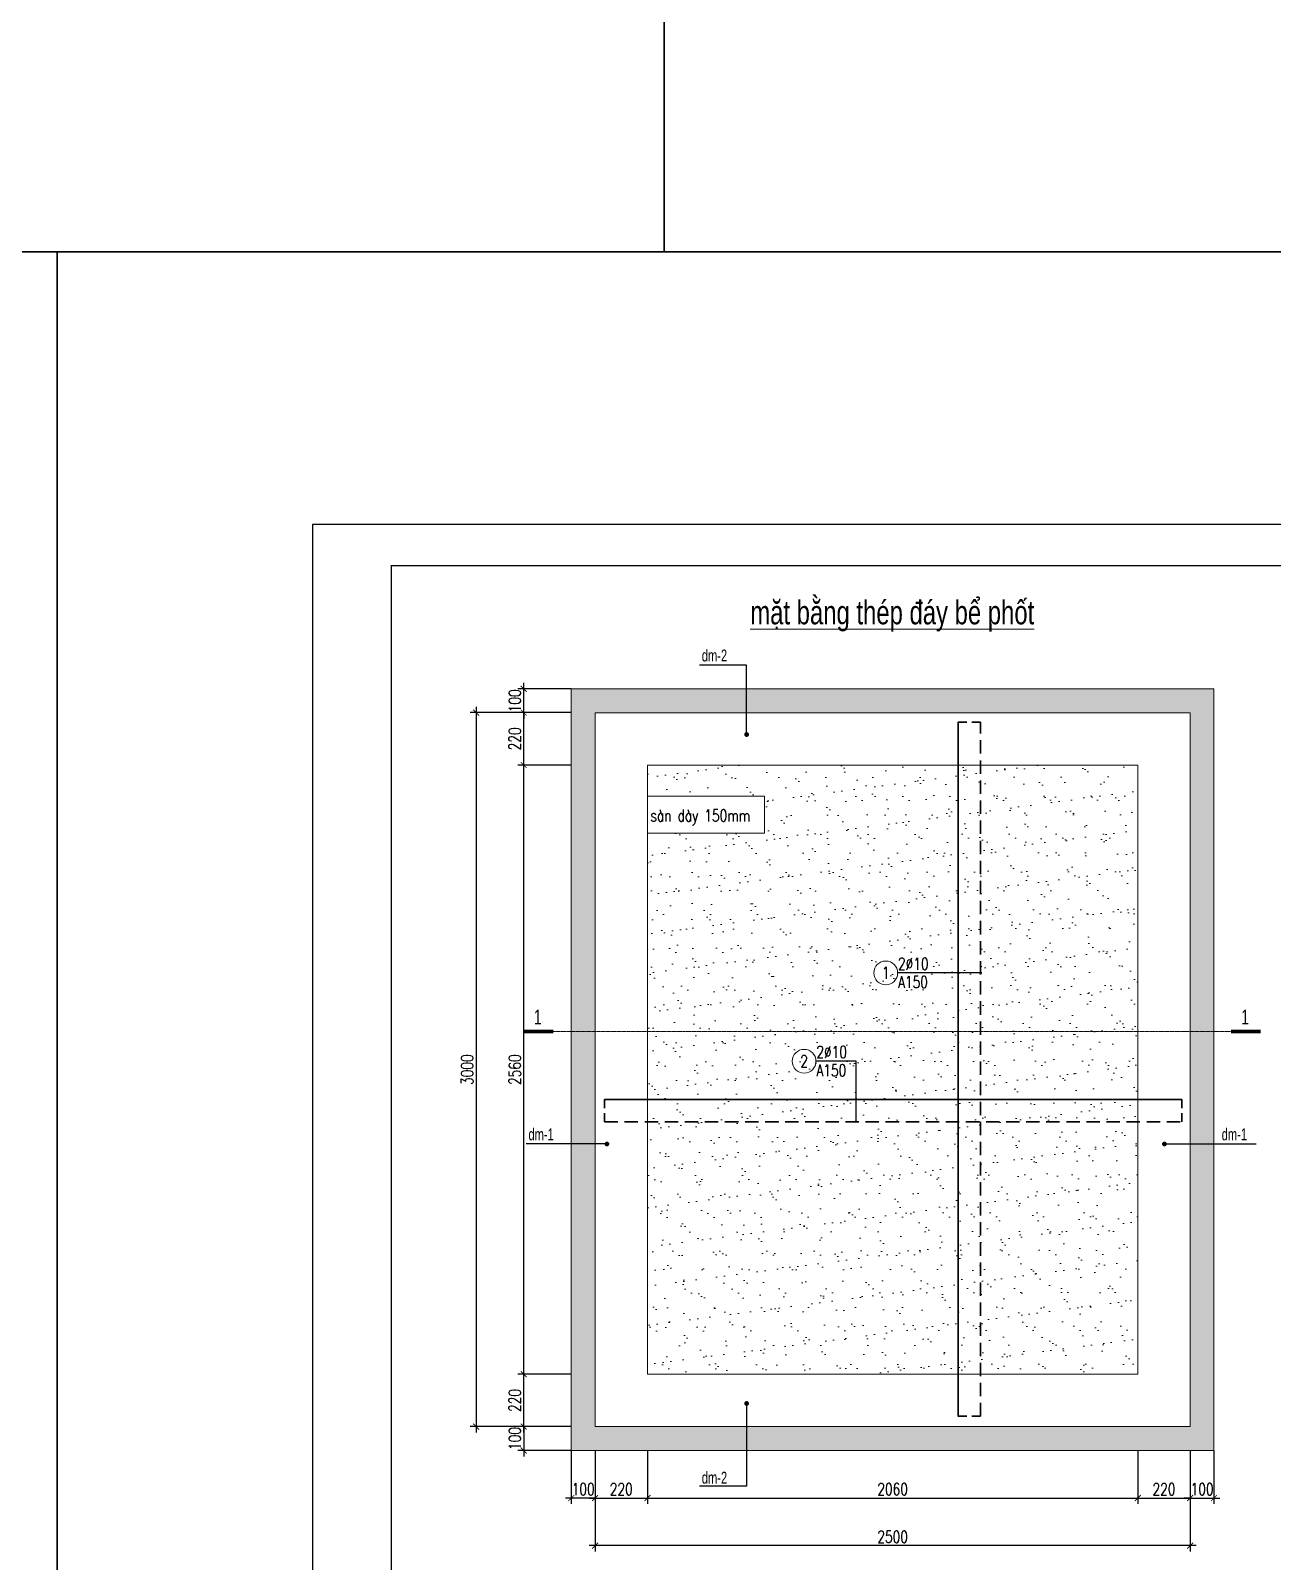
# Model space of a CAD drawing. Extents: x -1855204 to -1466800, y -1308584 to -996495.
# Drawn here: x -1605207 to -1584336, y -1073784 to -1048056 of the extents above; entities that cross this region are included whole.
import ezdxf
from ezdxf.enums import TextEntityAlignment as Align

# ---------------------------------------------------------------- set-up
doc = ezdxf.new("R2010")
doc.units = 0
doc.header["$LTSCALE"] = 150
doc.header["$PDMODE"] = 35
for name, pattern in [('_Tim', [9, 5, -1.5, 1, -1.5]), ('CENTER', [2, 1.25, -0.25, 0.25, -0.25]), ('DASHED2', [0.375, 0.25, -0.125])]:
    doc.linetypes.add(name, pattern=pattern)
doc.layers.get('0').update_dxf_attribs({"lineweight": 18})
doc.layers.get('Defpoints').update_dxf_attribs({"lineweight": 18})
for name, color, linetype, lineweight in [('05.Text', 253, 'Continuous', 18), ('11.Khung bo', 32, 'Continuous', 50), ('12.Khung', 36, 'Continuous', 25), ('KCVN-TEXT', 60, 'Continuous', 25), ('KCVN-THAY', 7, 'Continuous', 25), ('LS-DIM', 251, 'Continuous', 13), ('LS-HATCH', 147, 'Continuous', 9), ('LS-TEXT', 60, 'Continuous', 20), ('LS-THAY', 7, 'Continuous', 20), ('LS-THEP', 3, 'Continuous', 35), ('LS-TRUC', 108, '_Tim', 9)]:
    doc.layers.add(name, color=color, linetype=linetype, lineweight=lineweight)
doc.layers.add('DIM', color=1, linetype='Continuous')
doc.styles.add('KCVN-COMM', font='vnsimli.shx', dxfattribs={"width": 0.7, "height": 220})
doc.styles.add('KCVN-LEADER', font='vnromadi.shx', dxfattribs={"width": 0.7, "height": 4})
doc.styles.add('LS.TEXT', font='vnromadi.shx', dxfattribs={"width": 0.7, "height": 4})
doc.styles.add('romans.shx', font='romans.shx', dxfattribs={"width": 0.75, "bigfont": 'vns.shx'})
doc.styles.add('vnsimpli', font='vnsimli.shx', dxfattribs={"width": 0.75})
doc.dimstyles.new('D25', dxfattribs={"dimscale": 0, "dimtxt": 200, "dimasz": 100, "dimexe": 100, "dimexo": 0, "dimgap": 50, "dimtad": 1, "dimdec": 0, "dimlfac": 0.25, "dimdsep": 46, "dimtxsty": 'vnsimpli', "dimblk1": 'ARCHTICK', "dimblk2": 'ARCHTICK', "dimsah": 1, "dimcen": 0, "dimdle": 100, "dimclrd": 256, "dimclre": 256, "dimclrt": 60, "dimadec": 0, "dimazin": 0, "dimtfac": 0.004, "dimtdec": 0, "dimtix": 1, "dimtmove": 2, "dimatfit": 3, "dimldrblk": 'ARCHTICK', "dimfxl": 1, "dimtolj": 1, "dimarcsym": 0})
doc.dimstyles.new('LE1', dxfattribs={"dimtxt": 2.5, "dimasz": 1.2, "dimexe": 1.25, "dimexo": 0, "dimgap": 0.66, "dimtad": 1, "dimdec": 0, "dimdsep": 46, "dimtxsty": 'KCVN-COMM', "dimblk1": 'ARCHTICK', "dimblk2": 'ARCHTICK', "dimsah": 1, "dimcen": 2.5, "dimclrd": 256, "dimclre": 256, "dimclrt": 60, "dimadec": 0, "dimazin": 0, "dimtfac": 1, "dimtdec": 0, "dimtix": 1, "dimtmove": 2, "dimatfit": 3, "dimldrblk": 'DOT', "dimfxl": 1.25, "dimtolj": 1, "dimtzin": 0, "dimarcsym": 0})
doc.dimstyles.new('LS.GHI CHU', dxfattribs={"dimtxt": 200, "dimasz": 120, "dimexe": 120, "dimexo": 120, "dimgap": 80, "dimtad": 1, "dimdec": 0, "dimzin": 0, "dimdsep": 46, "dimtxsty": 'romans.shx', "dimblk": 'ARCHTICK', "dimcen": 0.09, "dimdle": 120, "dimclrd": 256, "dimclre": 8, "dimclrt": 7, "dimadec": 0, "dimazin": 0, "dimtfac": 1, "dimtdec": 0, "dimtofl": 0, "dimtmove": 0, "dimatfit": 3, "dimldrblk": 'ARCHTICK', "dimfxl": 1, "dimtolj": 1, "dimtzin": 0, "dimarcsym": 0})

# ---------------------------------------------------------------- blocks, each defined once
blk = doc.blocks.new('*U4')
at = {"layer": 'KCVN-THAY', "color": 140}
blk.add_lwpolyline([(214871.76, 86966.68), (215381.8, 86966.68), (215381.8, 86579.68), (214871.76, 86579.68)], close=True, dxfattribs=at)
blk = doc.blocks.new('100')
at = {"layer": '11.Khung bo', "const_width": 26.7}
blk.add_lwpolyline([(1860913, -945240), (1860913, -916940), (1896063, -916940), (1896063, -945240)], close=True, dxfattribs=at)
at = {"layer": '12.Khung', "color": 1}
blk.add_lwpolyline([(1901579, -945940), (1901579, -916240), (1859580, -916240), (1859580, -945940)], close=True, dxfattribs=at)
blk = doc.blocks.new('_ArchTick')
at = {"layer": 'DIM', "color": 0, "const_width": 0.15}
blk.add_lwpolyline([(-0.5, -0.5), (0.5, 0.5)], dxfattribs=at)
blk = doc.blocks.new('*D1714')
at = {"layer": 'Defpoints', "color": 0, "transparency": 16777216}
for p in [(-1595720, -1071919), (-1594840, -1071919), (-1594840, -1072719)]:
    blk.add_point(p, dxfattribs=at)
at = {"layer": 'LS-DIM', "lineweight": -2, "transparency": 16777216}
for p, q in [((-1595720, -1071919), (-1595720, -1072819)), ((-1594840, -1071919), (-1594840, -1072819)), ((-1595820, -1072719), (-1594740, -1072719))]:
    blk.add_line(p, q, dxfattribs=at)
at = {"layer": 'LS-DIM', "lineweight": -2, "transparency": 16777216, "xscale": 100, "yscale": 100, "zscale": 100, "rotation": 180}
blk.add_blockref('_ArchTick', (-1595720, -1072719), dxfattribs=at)
at = {"layer": 'LS-DIM', "lineweight": -2, "transparency": 16777216, "xscale": 100, "yscale": 100, "zscale": 100}
blk.add_blockref('_ArchTick', (-1594840, -1072719), dxfattribs=at)
at = {"layer": 'LS-DIM', "color": 60, "transparency": 16777216, "insert": (-1595280, -1072569), "char_height": 200, "attachment_point": 5, "style": 'vnsimpli'}
blk.add_mtext('\\A1;220', dxfattribs=at)
blk = doc.blocks.new('*D1715')
at = {"layer": 'Defpoints', "color": 0, "transparency": 16777216}
for p in [(-1594840, -1071919), (-1586598, -1071919), (-1586598, -1072719)]:
    blk.add_point(p, dxfattribs=at)
at = {"layer": 'LS-DIM', "lineweight": -2, "transparency": 16777216}
for p, q in [((-1594840, -1071919), (-1594840, -1072819)), ((-1586598, -1071919), (-1586598, -1072819)), ((-1594940, -1072719), (-1586498, -1072719))]:
    blk.add_line(p, q, dxfattribs=at)
at = {"layer": 'LS-DIM', "lineweight": -2, "transparency": 16777216, "xscale": 100, "yscale": 100, "zscale": 100, "rotation": 180}
blk.add_blockref('_ArchTick', (-1594840, -1072719), dxfattribs=at)
at = {"layer": 'LS-DIM', "lineweight": -2, "transparency": 16777216, "xscale": 100, "yscale": 100, "zscale": 100}
blk.add_blockref('_ArchTick', (-1586598, -1072719), dxfattribs=at)
at = {"layer": 'LS-DIM', "color": 60, "transparency": 16777216, "insert": (-1590719, -1072569), "char_height": 200, "attachment_point": 5, "style": 'vnsimpli'}
blk.add_mtext('\\A1;2060', dxfattribs=at)
blk = doc.blocks.new('*D1716')
at = {"layer": 'Defpoints', "color": 0, "transparency": 16777216}
for p in [(-1586598, -1071919), (-1585718, -1071919), (-1585718, -1072719)]:
    blk.add_point(p, dxfattribs=at)
at = {"layer": 'LS-DIM', "lineweight": -2, "transparency": 16777216}
for p, q in [((-1586598, -1071919), (-1586598, -1072819)), ((-1585718, -1071919), (-1585718, -1072819)), ((-1586698, -1072719), (-1585618, -1072719))]:
    blk.add_line(p, q, dxfattribs=at)
at = {"layer": 'LS-DIM', "lineweight": -2, "transparency": 16777216, "xscale": 100, "yscale": 100, "zscale": 100, "rotation": 180}
blk.add_blockref('_ArchTick', (-1586598, -1072719), dxfattribs=at)
at = {"layer": 'LS-DIM', "lineweight": -2, "transparency": 16777216, "xscale": 100, "yscale": 100, "zscale": 100}
blk.add_blockref('_ArchTick', (-1585718, -1072719), dxfattribs=at)
at = {"layer": 'LS-DIM', "color": 60, "transparency": 16777216, "insert": (-1586158, -1072569), "char_height": 200, "attachment_point": 5, "style": 'vnsimpli'}
blk.add_mtext('\\A1;220', dxfattribs=at)
blk = doc.blocks.new('*D1717')
at = {"layer": 'Defpoints', "color": 0, "transparency": 16777216}
for p in [(-1595720, -1071919), (-1585718, -1071919), (-1595720, -1073519)]:
    blk.add_point(p, dxfattribs=at)
at = {"layer": 'LS-DIM', "lineweight": -2, "transparency": 16777216}
for p, q in [((-1595720, -1071919), (-1595720, -1073619)), ((-1585718, -1071919), (-1585718, -1073619)), ((-1585618, -1073519), (-1595820, -1073519))]:
    blk.add_line(p, q, dxfattribs=at)
at = {"layer": 'LS-DIM', "lineweight": -2, "transparency": 16777216, "xscale": 100, "yscale": 100, "zscale": 100, "rotation": 180}
blk.add_blockref('_ArchTick', (-1595720, -1073519), dxfattribs=at)
at = {"layer": 'LS-DIM', "lineweight": -2, "transparency": 16777216, "xscale": 100, "yscale": 100, "zscale": 100}
blk.add_blockref('_ArchTick', (-1585718, -1073519), dxfattribs=at)
at = {"layer": 'LS-DIM', "color": 60, "transparency": 16777216, "insert": (-1590719, -1073369), "char_height": 200, "attachment_point": 5, "style": 'vnsimpli'}
blk.add_mtext('\\A1;2500', dxfattribs=at)
blk = doc.blocks.new('*D1718')
at = {"layer": 'Defpoints', "color": 0, "transparency": 16777216}
for p in [(-1596920, -1070639), (-1596120, -1070639), (-1596120, -1071519)]:
    blk.add_point(p, dxfattribs=at)
at = {"layer": 'LS-DIM', "lineweight": -2, "transparency": 16777216}
for p, q in [((-1596120, -1070639), (-1597020, -1070639)), ((-1596920, -1071619), (-1596920, -1070539)), ((-1596120, -1071519), (-1597020, -1071519))]:
    blk.add_line(p, q, dxfattribs=at)
at = {"layer": 'LS-DIM', "lineweight": -2, "transparency": 16777216, "xscale": 100, "yscale": 100, "zscale": 100}
for p, rotation in [((-1596920, -1070639), 90), ((-1596920, -1071519), 270)]:
    blk.add_blockref('_ArchTick', p, dxfattribs=dict(at, rotation=rotation))
at = {"layer": 'LS-DIM', "color": 60, "transparency": 16777216, "insert": (-1597070, -1071079), "char_height": 200, "attachment_point": 5, "rotation": 90, "style": 'vnsimpli'}
blk.add_mtext('\\A1;220', dxfattribs=at)
blk = doc.blocks.new('*D1719')
at = {"layer": 'Defpoints', "color": 0, "transparency": 16777216}
for p in [(-1596920, -1060399), (-1596120, -1060399), (-1596120, -1070639)]:
    blk.add_point(p, dxfattribs=at)
at = {"layer": 'LS-DIM', "lineweight": -2, "transparency": 16777216}
for p, q in [((-1596120, -1060399), (-1597020, -1060399)), ((-1596920, -1070739), (-1596920, -1060299)), ((-1596120, -1070639), (-1597020, -1070639))]:
    blk.add_line(p, q, dxfattribs=at)
at = {"layer": 'LS-DIM', "lineweight": -2, "transparency": 16777216, "xscale": 100, "yscale": 100, "zscale": 100}
for p, rotation in [((-1596920, -1060399), 90), ((-1596920, -1070639), 270)]:
    blk.add_blockref('_ArchTick', p, dxfattribs=dict(at, rotation=rotation))
at = {"layer": 'LS-DIM', "color": 60, "transparency": 16777216, "insert": (-1597070, -1065519), "char_height": 200, "attachment_point": 5, "rotation": 90, "style": 'vnsimpli'}
blk.add_mtext('\\A1;2560', dxfattribs=at)
blk = doc.blocks.new('*D1720')
at = {"layer": 'Defpoints', "color": 0, "transparency": 16777216}
for p in [(-1596920, -1059519), (-1596120, -1059519), (-1596120, -1060399)]:
    blk.add_point(p, dxfattribs=at)
at = {"layer": 'LS-DIM', "lineweight": -2, "transparency": 16777216}
for p, q in [((-1596920, -1060499), (-1596920, -1059419)), ((-1596120, -1059519), (-1597020, -1059519)), ((-1596120, -1060399), (-1597020, -1060399))]:
    blk.add_line(p, q, dxfattribs=at)
at = {"layer": 'LS-DIM', "lineweight": -2, "transparency": 16777216, "xscale": 100, "yscale": 100, "zscale": 100}
for p, rotation in [((-1596920, -1059519), 90), ((-1596920, -1060399), 270)]:
    blk.add_blockref('_ArchTick', p, dxfattribs=dict(at, rotation=rotation))
at = {"layer": 'LS-DIM', "color": 60, "transparency": 16777216, "insert": (-1597070, -1059959), "char_height": 200, "attachment_point": 5, "rotation": 90, "style": 'vnsimpli'}
blk.add_mtext('\\A1;220', dxfattribs=at)
blk = doc.blocks.new('*D1721')
at = {"layer": 'Defpoints', "color": 0, "transparency": 16777216}
for p in [(-1596120, -1059519), (-1597720, -1071519), (-1596120, -1071519)]:
    blk.add_point(p, dxfattribs=at)
at = {"layer": 'LS-DIM', "lineweight": -2, "transparency": 16777216}
for p, q in [((-1597720, -1059419), (-1597720, -1071619)), ((-1596120, -1059519), (-1597820, -1059519)), ((-1596120, -1071519), (-1597820, -1071519))]:
    blk.add_line(p, q, dxfattribs=at)
at = {"layer": 'LS-DIM', "lineweight": -2, "transparency": 16777216, "xscale": 100, "yscale": 100, "zscale": 100}
for p, rotation in [((-1597720, -1059519), 90), ((-1597720, -1071519), 270)]:
    blk.add_blockref('_ArchTick', p, dxfattribs=dict(at, rotation=rotation))
at = {"layer": 'LS-DIM', "color": 60, "transparency": 16777216, "insert": (-1597870, -1065519), "char_height": 200, "attachment_point": 5, "rotation": 90, "style": 'vnsimpli'}
blk.add_mtext('\\A1;3000', dxfattribs=at)
blk = doc.blocks.new('_DOT')
at = {"color": 0, "linetype": 'ByBlock'}
blk.add_line((-0.5, 0), (-1, 0), dxfattribs=at)
at = {"color": 0, "linetype": 'ByBlock', "const_width": 0.5}
blk.add_lwpolyline([(-0.25, 0, 1), (0.25, 0, 1)], format="xyb", close=True, dxfattribs=at)
blk = doc.blocks.new('cotthep')
at = {"layer": 'LS-THAY'}
blk.add_circle((-250, 0), 250, dxfattribs=at)
at = {"layer": 'LS-TEXT', "style": 'vnsimpli', "width": 0.75}
for tag, p in [('10', (-250, -123)), ('24`25', (446, 69)), ('A200', (440, -316))]:
    blk.add_attdef(tag, text='', height=250, dxfattribs=at).set_placement(p, align=Align.CENTER)
blk = doc.blocks.new('*D1743')
at = {"layer": 'Defpoints', "color": 0, "transparency": 16777216}
for p in [(-1585718, -1071919), (-1585318, -1071919), (-1585318, -1072719)]:
    blk.add_point(p, dxfattribs=at)
at = {"layer": 'LS-DIM', "lineweight": -2, "transparency": 16777216}
for p, q in [((-1585718, -1071919), (-1585718, -1072819)), ((-1585318, -1071919), (-1585318, -1072819)), ((-1585718, -1072719), (-1585818, -1072719)), ((-1585718, -1072719), (-1585318, -1072719)), ((-1585318, -1072719), (-1585218, -1072719))]:
    blk.add_line(p, q, dxfattribs=at)
at = {"layer": 'LS-DIM', "lineweight": -2, "transparency": 16777216, "xscale": 100, "yscale": 100, "zscale": 100}
blk.add_blockref('_ArchTick', (-1585718, -1072719), dxfattribs=at)
at = {"layer": 'LS-DIM', "lineweight": -2, "transparency": 16777216, "xscale": 100, "yscale": 100, "zscale": 100, "rotation": 180}
blk.add_blockref('_ArchTick', (-1585318, -1072719), dxfattribs=at)
at = {"layer": 'LS-DIM', "color": 60, "transparency": 16777216, "insert": (-1585518, -1072569), "char_height": 200, "attachment_point": 5, "style": 'vnsimpli'}
blk.add_mtext('\\A1;100', dxfattribs=at)
blk = doc.blocks.new('*D1744')
at = {"layer": 'Defpoints', "color": 0, "transparency": 16777216}
for p in [(-1596120, -1071919), (-1595720, -1071919), (-1596120, -1072719)]:
    blk.add_point(p, dxfattribs=at)
at = {"layer": 'LS-DIM', "lineweight": -2, "transparency": 16777216}
for p, q in [((-1596120, -1071919), (-1596120, -1072819)), ((-1595720, -1071919), (-1595720, -1072819)), ((-1596120, -1072719), (-1596220, -1072719)), ((-1595720, -1072719), (-1596120, -1072719)), ((-1595720, -1072719), (-1595620, -1072719))]:
    blk.add_line(p, q, dxfattribs=at)
at = {"layer": 'LS-DIM', "lineweight": -2, "transparency": 16777216, "xscale": 100, "yscale": 100, "zscale": 100}
blk.add_blockref('_ArchTick', (-1596120, -1072719), dxfattribs=at)
at = {"layer": 'LS-DIM', "lineweight": -2, "transparency": 16777216, "xscale": 100, "yscale": 100, "zscale": 100, "rotation": 180}
blk.add_blockref('_ArchTick', (-1595720, -1072719), dxfattribs=at)
at = {"layer": 'LS-DIM', "color": 60, "transparency": 16777216, "insert": (-1595920, -1072569), "char_height": 200, "attachment_point": 5, "style": 'vnsimpli'}
blk.add_mtext('\\A1;100', dxfattribs=at)
blk = doc.blocks.new('*D1745')
at = {"layer": 'Defpoints', "color": 0, "transparency": 16777216}
for p in [(-1596120, -1071519), (-1596920, -1071919), (-1596120, -1071919)]:
    blk.add_point(p, dxfattribs=at)
at = {"layer": 'LS-DIM', "lineweight": -2, "transparency": 16777216}
for p, q in [((-1596120, -1071519), (-1597020, -1071519)), ((-1596920, -1071519), (-1596920, -1071419)), ((-1596920, -1071519), (-1596920, -1071919)), ((-1596120, -1071919), (-1597020, -1071919)), ((-1596920, -1071919), (-1596920, -1072019))]:
    blk.add_line(p, q, dxfattribs=at)
at = {"layer": 'LS-DIM', "lineweight": -2, "transparency": 16777216, "xscale": 100, "yscale": 100, "zscale": 100}
for p, rotation in [((-1596920, -1071519), 270), ((-1596920, -1071919), 90)]:
    blk.add_blockref('_ArchTick', p, dxfattribs=dict(at, rotation=rotation))
at = {"layer": 'LS-DIM', "color": 60, "transparency": 16777216, "insert": (-1597070, -1071719), "char_height": 200, "attachment_point": 5, "rotation": 90, "style": 'vnsimpli'}
blk.add_mtext('\\A1;100', dxfattribs=at)
blk = doc.blocks.new('*D1746')
at = {"layer": 'Defpoints', "color": 0, "transparency": 16777216}
for p in [(-1596920, -1059119), (-1596120, -1059119), (-1596120, -1059519)]:
    blk.add_point(p, dxfattribs=at)
at = {"layer": 'LS-DIM', "lineweight": -2, "transparency": 16777216}
for p, q in [((-1596120, -1059119), (-1597020, -1059119)), ((-1596920, -1059119), (-1596920, -1059019)), ((-1596920, -1059519), (-1596920, -1059119)), ((-1596120, -1059519), (-1597020, -1059519)), ((-1596920, -1059519), (-1596920, -1059619))]:
    blk.add_line(p, q, dxfattribs=at)
at = {"layer": 'LS-DIM', "lineweight": -2, "transparency": 16777216, "xscale": 100, "yscale": 100, "zscale": 100}
for p, rotation in [((-1596920, -1059119), 270), ((-1596920, -1059519), 90)]:
    blk.add_blockref('_ArchTick', p, dxfattribs=dict(at, rotation=rotation))
at = {"layer": 'LS-DIM', "color": 60, "transparency": 16777216, "insert": (-1597070, -1059319), "char_height": 200, "attachment_point": 5, "rotation": 90, "style": 'vnsimpli'}
blk.add_mtext('\\A1;100', dxfattribs=at)

msp = doc.modelspace()

# ---------------------------------------------------------------- hatches: boundary and pattern name
at = {"layer": 'LS-HATCH'}
h = msp.add_hatch(dxfattribs=at)
h.set_pattern_fill('AR-CONC', color=256, scale=2, style=0)
h.set_pattern_definition([(50, (-1716275.54, -62562.07), (364.36934, -31.87817), [38.1, -419.1]), (355, (-1716275.54, -62562.07), (-70.48565, 382.11329), [30.48, -335.28]), (100.451, (-1716245.18, -62564.73), (293.885, 350.23338), [32.38, -356.18]), (46.1842, (-1716275.54, -62460.47), (542.15808, -84.08466), [57.15, -628.65]), (96.6356, (-1716230.36, -62467.5), (474.80847, 494.8511), [48.57, -534.27]), (351.184, (-1716275.54, -62460.5), (474.8092, 494.85024), [45.72, -502.92]), (21, (-1716224.74, -62485.87), (303.22976, -204.53104), [38.1, -419.1]), (326, (-1716224.74, -62485.87), (123.60406, 368.37593), [30.48, -335.28]), (71.4514, (-1716199.47, -62502.92), (426.83298, 163.84572), [32.38, -356.18]), (37.5, (-1716275.54, -62562.07), (6.177207, 169.110078), [0, -331.216, 0, -340.36, 0, -336.55]), (7.5, (-1716275.54, -62562.07), (133.639325, 200.36115), [0, -194.056, 0, -323.596, 0, -128.27]), (327.5, (-1716388.83, -62562.07), (271.18119, -11.457488), [0, -127, 0, -396.24, 0, -525.78]), (317.5, (-1716439.63, -62562.07), (296.25836, 50.85298), [0, -165.1, 0, -263.144, 0, -373.38])])
h.paths.add_polyline_path([(-1595719.8, -1059519.4), (-1585718.4, -1059519.4), (-1585718.4, -1071518.6), (-1595719.8, -1071518.6)], flags=16)
h.paths.add_polyline_path([(-1596119.8, -1059119.4), (-1585318.4, -1059119.4), (-1585318.4, -1071918.6), (-1596119.8, -1071918.6)])
h = msp.add_hatch(dxfattribs=at)
h.set_pattern_fill('AR-SAND', color=256, scale=10, style=0)
h.set_pattern_definition([(37.5, (-1484509.4, -731073.8), (-16.0003, 489.41324), [0, -386.08, 0, -431.8, 0, -412.75]), (7.5, (-1484509.4, -731073.8), (449.5233, 716.8251), [0, -208.28, 0, -347.98, 0, -133.35]), (327.5, (-1484821.8, -731073.8), (790.99237, 1.4372), [0, -127, 0, -457.2, 0, -596.9]), (317.5, (-1484821.8, -731073.8), (763.5565, 222.9293), [0, -63.5, 0, -299.72, 0, -342.9])])
h.paths.add_polyline_path([(-1594839.8, -1070638.6), (-1586598.4, -1070638.6), (-1586598.4, -1060399.4), (-1594839.8, -1060399.4)])
h.paths.add_polyline_path([(-1592874.3, -1061542.2), (-1594839.8, -1061542.2), (-1594839.8, -1060922.6), (-1592874.3, -1060922.6)], flags=16)
h.paths.add_polyline_path([(-1594835.6, -1061481.8), (-1594835.6, -1061081.8), (-1592830.9, -1061081.8), (-1592830.9, -1061481.8)], flags=9)

# ---------------------------------------------------------------- linework, layer by layer
at = {"layer": 'LS-DIM'}
msp.add_lwpolyline([(-1596119.8, -1059119.4), (-1585318.4, -1059119.4), (-1585318.4, -1071918.6), (-1596119.8, -1071918.6)], close=True, dxfattribs=at)
at = {"layer": 'LS-DIM', "ltscale": 0.05}
msp.add_lwpolyline([(-1594839.8, -1060922.6), (-1592874.3, -1060922.6), (-1592874.3, -1061542.2), (-1594839.8, -1061542.2)], close=True, dxfattribs=at)
at = {"layer": 'LS-TEXT', "const_width": 60}
for points in [[(-1596419.3, -1064877.8), (-1596919.8, -1064877.8)], [(-1584530.8, -1064877.8), (-1585031.2, -1064877.8)]]:
    msp.add_lwpolyline(points, dxfattribs=at)
at = {"layer": 'LS-THAY', "color": 140}
for points in [[(-1855203.7, -1013074.3), (-1466800.6, -1013073.8), (-1466800.6, -1051773.8), (-1855203.7, -1051773.8)], [(-1855203.6, -1051773.5), (-1466800.5, -1051773), (-1466800.3, -1102777.6), (-1855203.4, -1102778.1)]]:
    msp.add_lwpolyline(points, close=True, dxfattribs=at)
at = {"layer": 'LS-THAY'}
for points in [[(-1595719.8, -1059519.4), (-1585718.4, -1059519.4), (-1585718.4, -1071518.6), (-1595719.8, -1071518.6)], [(-1594839.8, -1060399.4), (-1586598.4, -1060399.4), (-1586598.4, -1070638.6), (-1594839.8, -1070638.6)]]:
    msp.add_lwpolyline(points, close=True, dxfattribs=at)
at = {"layer": 'LS-THEP', "ltscale": 0.05}
for points in [[(-1589471.2, -1071345.4), (-1589616.4, -1071345.4), (-1589616.4, -1059677.8), (-1589471.2, -1059677.8)], [(-1595561.4, -1066163.7), (-1595561.4, -1066018.4), (-1585858.8, -1066018.4), (-1585858.8, -1066163.7)]]:
    msp.add_lwpolyline(points, dxfattribs=at)
at = {"layer": 'LS-THEP', "linetype": 'DASHED2', "ltscale": 6}
for points in [[(-1589385.7, -1071345.4), (-1589240.5, -1071345.4), (-1589240.5, -1059677.8), (-1589385.7, -1059677.8)], [(-1595561.4, -1066249.2), (-1595561.4, -1066394.4), (-1585858.8, -1066394.4), (-1585858.8, -1066249.2)]]:
    msp.add_lwpolyline(points, dxfattribs=at)
at = {"layer": 'LS-TRUC', "linetype": 'CENTER', "ltscale": 0.1}
msp.add_line((-1596919.8, -1064877.8), (-1584530.8, -1064877.8), dxfattribs=at)

# ---------------------------------------------------------------- block references
at = {"layer": '05.Text', "xscale": 0.991454545641318, "yscale": 0.991454545641318, "zscale": 0.9914545456793755}
msp.add_blockref('100', (-3444155.9, -147944.3), dxfattribs=at)
at = {"layer": 'Defpoints', "xscale": 100, "yscale": 100, "zscale": 100}
for p in [(-23132738, -9709742.1), (-23081733.7, -9709742.1), (-23142938.9, -9748442.1), (-23091934.6, -9748442.1)]:
    msp.add_blockref('*U4', p, dxfattribs=at)
at = {"layer": 'LS-DIM'}
ref = msp.add_blockref('cotthep', (-1590634.9, -1063893.9), dxfattribs=dict(at, xscale=0.7999999998137355, yscale=0.7999999998137355, zscale=0.7999999998137355))
ref.add_attrib('10', '1', dxfattribs={"layer": 'LS-TEXT', "height": 200, "style": 'vnsimpli', "width": 0.75}).set_placement((-1590834.9, -1063992.5), align=Align.CENTER)
ref.add_attrib('24`25', '2`10', dxfattribs={"layer": 'LS-TEXT', "height": 200, "style": 'vnsimpli', "width": 0.75}).set_placement((-1590371.4, -1063838.5), align=Align.CENTER)
ref.add_attrib('A200', 'A150', dxfattribs={"layer": 'LS-TEXT', "height": 200, "style": 'vnsimpli', "width": 0.75}).set_placement((-1590377.6, -1064146.4), align=Align.CENTER)
ref = msp.add_blockref('cotthep', (-1592007, -1065377.9), dxfattribs=dict(at, xscale=0.7999999998137355, yscale=0.7999999998137355, zscale=0.7999999998137355))
ref.add_attrib('10', '2', dxfattribs={"layer": 'LS-TEXT', "height": 200, "style": 'vnsimpli', "width": 0.75}).set_placement((-1592207, -1065476.5), align=Align.CENTER)
ref.add_attrib('24`25', '2`10', dxfattribs={"layer": 'LS-TEXT', "height": 200, "style": 'vnsimpli', "width": 0.75}).set_placement((-1591743.5, -1065322.5), align=Align.CENTER)
ref.add_attrib('A200', 'A150', dxfattribs={"layer": 'LS-TEXT', "height": 200, "style": 'vnsimpli', "width": 0.75}).set_placement((-1591749.6, -1065630.4), align=Align.CENTER)

# ---------------------------------------------------------------- texts
at = {"layer": 'KCVN-TEXT', "style": 'vnsimpli', "width": 0.75}
msp.add_text('sµn dµy 150mm', height=200, dxfattribs=at).set_placement((-1594790.4, -1061348.4))
at = {"layer": 'LS-TEXT', "color": 60, "style": 'LS.TEXT', "width": 0.75}
msp.add_text('%%UmÆt b»ng thÐp ®¸y bÓ phèt', height=400, dxfattribs=at).set_placement((-1590725.1, -1058034.5), align=Align.CENTER)
at = {"layer": 'LS-TEXT', "style": 'KCVN-LEADER', "width": 0.7}
for s, p in [('dm-2', (-1593926.5, -1058658.4)), ('dm-1', (-1596840.1, -1066706.7)), ('dm-1', (-1585188.2, -1066706.7)), ('dm-2', (-1593926.5, -1072476.9))]:
    msp.add_text(s, height=200, dxfattribs=at).set_placement(p)
for p in [(-1596682.7, -1064759.3), (-1584794.1, -1064759.3)]:
    msp.add_text('1', height=250, dxfattribs=at).set_placement(p, align=Align.CENTER)

# ---------------------------------------------------------------- dimensions: what is measured, and where the dimension line sits
at = {"layer": 'LS-DIM'}
for base, p1, p2, picture, middle in [((-1596919.8, -1059119.4), (-1596119.8, -1059519.4), (-1596119.8, -1059119.4), '*D1746', (-1597069.8, -1059319.4)), ((-1597719.8, -1071518.6), (-1596119.8, -1059519.4), (-1596119.8, -1071518.6), '*D1721', (-1597869.8, -1065519)), ((-1596919.8, -1059519.4), (-1596119.8, -1060399.4), (-1596119.8, -1059519.4), '*D1720', (-1597069.8, -1059959.4)), ((-1596919.8, -1060399.4), (-1596119.8, -1070638.6), (-1596119.8, -1060399.4), '*D1719', (-1597069.8, -1065519)), ((-1596919.8, -1070638.6), (-1596119.8, -1071518.6), (-1596119.8, -1070638.6), '*D1718', (-1597069.8, -1071078.6)), ((-1596919.8, -1071918.6), (-1596119.8, -1071518.6), (-1596119.8, -1071918.6), '*D1745', (-1597069.8, -1071718.6))]:
    dim = msp.add_linear_dim(base=base, p1=p1, p2=p2, angle=90, dimstyle='D25', override={"dimscale": 1}, dxfattribs=at)
    dim.commit()
    dim.dimension.update_dxf_attribs({"geometry": picture, "text_midpoint": middle})
for base, p1, p2, override, picture, middle in [((-1596119.8, -1072718.6), (-1595719.8, -1071918.6), (-1596119.8, -1071918.6), {"dimscale": 1}, '*D1744', (-1595919.8, -1072568.6)), ((-1594839.8, -1072718.6), (-1595719.8, -1071918.6), (-1594839.8, -1071918.6), {"dimscale": 1}, '*D1714', (-1595279.8, -1072568.6)), ((-1595719.8, -1073518.6), (-1585718.4, -1071918.6), (-1595719.8, -1071918.6), {"dimscale": 1}, '*D1717', (-1590719.1, -1073368.6)), ((-1586598.4, -1072718.6), (-1594839.8, -1071918.6), (-1586598.4, -1071918.6), {"dimscale": 1, "dimtmove": 1}, '*D1715', (-1590719.1, -1072568.6)), ((-1585718.4, -1072718.6), (-1586598.4, -1071918.6), (-1585718.4, -1071918.6), {"dimscale": 1, "dimtmove": 1}, '*D1716', (-1586158.4, -1072568.6)), ((-1585318.4, -1072718.6), (-1585718.4, -1071918.6), (-1585318.4, -1071918.6), {"dimscale": 1, "dimtmove": 1}, '*D1743', (-1585518.4, -1072568.6))]:
    dim = msp.add_linear_dim(base=base, p1=p1, p2=p2, dimstyle='D25', override=override, dxfattribs=at)
    dim.commit()
    dim.dimension.update_dxf_attribs({"geometry": picture, "text_midpoint": middle})

# ---------------------------------------------------------------- leaders
for points, dimstyle, override in [([(-1593172.8, -1059886.5), (-1593172.8, -1058720), (-1593965.1, -1058720)], 'LE1', {"dimasz": 80, "dimtxsty": 'vnsimpli'}), ([(-1589616.4, -1063893.9), (-1589961.6, -1063893.9), (-1590634.9, -1063893.9)], 'LS.GHI CHU', {"dimscale": 50, "dimasz": 0.5, "dimtad": 0, "dimtxsty": 'vnsimpli', "dimldrblk": 'Origin'}), ([(-1589240.5, -1063893.9), (-1589585.6, -1063893.9), (-1590258.9, -1063893.9)], 'LS.GHI CHU', {"dimscale": 50, "dimasz": 0.5, "dimtad": 0, "dimtxsty": 'vnsimpli', "dimldrblk": 'Origin'}), ([(-1591333.7, -1066018.4), (-1591333.7, -1065377.9), (-1592007, -1065377.9)], 'LS.GHI CHU', {"dimscale": 50, "dimasz": 0.5, "dimtad": 0, "dimtxsty": 'vnsimpli', "dimldrblk": 'Origin'}), ([(-1591333.7, -1066394.4), (-1591333.7, -1065753.9), (-1591333.7, -1065377.9)], 'LS.GHI CHU', {"dimscale": 50, "dimasz": 0.5, "dimtad": 0, "dimtxsty": 'vnsimpli', "dimldrblk": 'Origin'}), ([(-1595520.7, -1066768.3), (-1596486.5, -1066768.3), (-1596878.8, -1066768.3)], 'LE1', {"dimasz": 80, "dimtxsty": 'vnsimpli'}), ([(-1586151.1, -1066768.3), (-1585001.8, -1066768.3), (-1584609.5, -1066768.3)], 'LE1', {"dimasz": 80, "dimtxsty": 'vnsimpli'}), ([(-1593172.8, -1071129.6), (-1593172.8, -1072518.3), (-1593965.1, -1072518.3)], 'LE1', {"dimasz": 80, "dimtxsty": 'vnsimpli'})]:
    msp.add_leader(points, dimstyle=dimstyle, override=override, dxfattribs=at)

doc.saveas('drawing.dxf')
